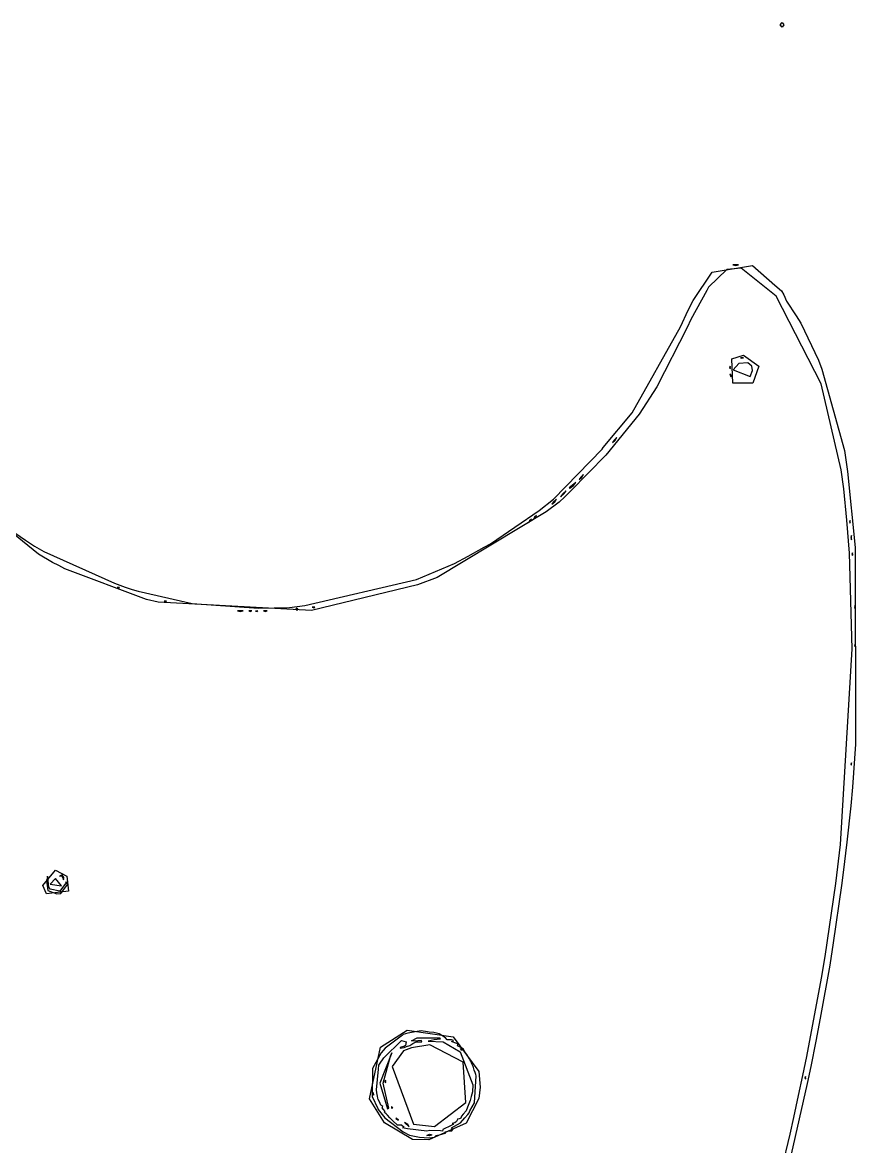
# Model space of a CAD drawing. Extents: x -52 to 387, y -106 to 391.
# Drawn here: x 197.1 to 387.4, y 134.2 to 391 of the extents above; entities that cross this region are included whole.
import ezdxf

# ---------------------------------------------------------------- set-up
doc = ezdxf.new("R2010")
doc.units = 0
doc.layers.add('Layer_1', color=7, linetype='CONTINUOUS')

msp = doc.modelspace()

# ---------------------------------------------------------------- linework, layer by layer
at = {"layer": 'Layer_1', "color": 7}
for p, q in [((370.154595, 390.521651), (370.577928, 391.039058)), ((370.577928, 390.004242), (370.154595, 390.521651)), ((370.577928, 391.039058), (371.001262, 390.521651)), ((371.001262, 390.521651), (370.577928, 390.004242)), ((350.267891, 327.539058), (354.626079, 333.974721)), ((357.93965, 334.59982), (353.785706, 330.538832)), ((354.626079, 333.974721), (363.815743, 335.558188)), ((361.227934, 334.912359), (357.93965, 334.59982)), ((360.629595, 335.640453), (359.359595, 335.640453)), ((359.359595, 335.640453), (359.994595, 335.518146)), ((359.994595, 335.518146), (360.629595, 335.640453)), ((369.217589, 328.526836), (361.227934, 334.912359)), ((363.815743, 335.558188), (368.970362, 331.049654)), ((353.383709, 329.819058), (349.7742, 323.164613)), ((353.785706, 330.538832), (353.383709, 329.819058)), ((368.970362, 331.049654), (370.452029, 329.711085)), ((370.452029, 329.711085), (371.001262, 328.857132)), ((371.001262, 328.857132), (371.636262, 327.346814)), ((349.145126, 325.28128), (350.267891, 327.539058)), ((379.533686, 308.489058), (369.217589, 328.526836)), ((371.636262, 327.346814), (373.803249, 324.01128)), ((347.418829, 321.47128), (349.145126, 325.28128)), ((373.803249, 324.01128), (374.863219, 322.315627)), ((336.303422, 301.855154), (347.418829, 321.47128)), ((348.894202, 321.330169), (342.012496, 307.783502)), ((349.7742, 323.164613), (348.894202, 321.330169)), ((374.863219, 322.315627), (378.885337, 313.904008)), ((359.102321, 314.234213), (361.74378, 315.062595)), ((359.321467, 308.655089), (359.102321, 314.234213)), ((362.798924, 313.296095), (360.682258, 313.137055)), ((361.758484, 314.461524), (361.052928, 314.461524)), ((361.052928, 314.461524), (361.405706, 314.319173)), ((361.405706, 314.319173), (361.758484, 314.461524)), ((361.74378, 315.062595), (365.296506, 312.49908)), ((363.66735, 312.503477), (362.798924, 313.296095)), ((378.885337, 313.904008), (379.693311, 311.850841)), ((358.754003, 312.504846), (358.605751, 312.134429)), ((358.605751, 312.134429), (358.77627, 311.963919)), ((359.147928, 310.323502), (358.682177, 310.798491)), ((358.682177, 310.798491), (358.906036, 310.081598)), ((358.77627, 311.963919), (358.753974, 312.504846)), ((358.753974, 312.504846), (358.754003, 312.504846)), ((360.682258, 313.137055), (359.430151, 311.696609)), ((359.430151, 311.696609), (363.281722, 310.198314)), ((363.281722, 310.198314), (363.837192, 311.53887)), ((363.837192, 311.53887), (363.66735, 312.503477)), ((365.296506, 312.49908), (363.89214, 308.637402)), ((379.693311, 311.850841), (384.815419, 293.249058)), ((358.906036, 310.081598), (359.147928, 310.323502)), ((363.89214, 308.637402), (359.321467, 308.655098)), ((359.321467, 308.655098), (359.321467, 308.655089)), ((384.118584, 288.874613), (379.533686, 308.489058)), ((342.012496, 307.783502), (337.925438, 301.52278)), ((329.735265, 293.954613), (336.303422, 301.855154)), ((337.925438, 301.52278), (330.339728, 292.222999)), ((332.195706, 295.647947), (331.825995, 295.083502)), ((331.825995, 295.083502), (332.477928, 295.647947)), ((332.84764, 296.212391), (332.195706, 295.647947)), ((332.477928, 295.647947), (332.84764, 296.212391)), ((318.361737, 282.127501), (329.514595, 293.54851)), ((329.514595, 293.54851), (329.735265, 293.954613)), ((384.815419, 293.249058), (385.508077, 288.45128)), ((330.339728, 292.222999), (322.229932, 283.935724)), ((325.22764, 287.745724), (324.575706, 287.18128)), ((324.857928, 287.18128), (325.22764, 287.745724)), ((384.684242, 284.500169), (384.118584, 288.874613)), ((385.508077, 288.45128), (387.267873, 271.094613)), ((200.680159, 269.537517), (180.214713, 286.262703)), ((322.741262, 285.349844), (321.918104, 284.714844)), ((322.086026, 284.64128), (322.909184, 285.27628)), ((323.446817, 285.91128), (322.741262, 285.349844)), ((322.909184, 285.27628), (323.446817, 285.91128)), ((324.575706, 287.18128), (324.205995, 286.616836)), ((324.205995, 286.616836), (324.857928, 287.18128)), ((320.981268, 282.644747), (319.636817, 281.467299)), ((320.483484, 283.37128), (319.961768, 282.665724)), ((319.961768, 282.665724), (320.765706, 283.37128)), ((321.287422, 284.076836), (320.483484, 283.37128)), ((320.765706, 283.37128), (321.287422, 284.076836)), ((322.229932, 283.935724), (320.981268, 282.644747)), ((321.918104, 284.714844), (322.086026, 284.64128)), ((385.382234, 277.303502), (384.684242, 284.500169)), ((315.064789, 279.552029), (318.361737, 282.127501)), ((319.636817, 281.467299), (316.673484, 279.24566)), ((318.366817, 281.536836), (317.997106, 280.972391)), ((317.997106, 280.972391), (318.64904, 281.536836)), ((319.018751, 282.10128), (318.366817, 281.536836)), ((318.64904, 281.536836), (319.018751, 282.10128)), ((316.673484, 279.24566), (291.786, 264.222547)), ((303.97021, 271.94128), (315.064789, 279.552029)), ((313.355934, 277.585724), (312.863484, 277.162391)), ((313.145706, 277.162391), (313.355934, 277.585724)), ((313.992373, 278.009058), (313.782146, 277.585724)), ((313.782146, 277.585724), (314.274595, 278.009058)), ((314.484822, 278.432391), (313.992373, 278.009058)), ((314.274595, 278.009058), (314.484822, 278.432391)), ((194.330159, 275.115027), (197.716826, 272.754012)), ((312.863484, 277.162391), (312.653257, 276.739058)), ((312.653257, 276.739058), (313.145706, 277.162391)), ((385.962906, 269.824613), (385.382234, 277.303502)), ((386.129558, 277.227068), (385.981307, 276.856651)), ((385.981307, 276.856651), (386.151826, 276.686141)), ((386.151826, 276.686141), (386.12953, 277.227068)), ((386.12953, 277.227068), (386.129558, 277.227068)), ((197.716826, 272.754012), (199.833492, 271.370833)), ((386.435798, 273.84628), (386.306737, 273.352391)), ((386.306737, 273.352391), (386.435798, 272.858502)), ((386.435798, 272.858502), (386.435798, 273.84628)), ((199.833492, 271.370833), (201.950159, 270.16501)), ((201.950159, 270.16501), (218.055029, 262.918263)), ((298.893484, 269.121296), (302.504235, 271.144824)), ((302.504235, 271.144824), (303.97021, 271.94128)), ((386.570897, 247.952391), (385.962906, 269.824613)), ((386.694003, 269.88929), (386.545751, 269.518874)), ((386.71627, 269.348363), (386.693974, 269.88929)), ((386.693974, 269.88929), (386.694003, 269.88929)), ((387.267873, 271.094613), (387.366849, 226.167949)), ((203.925715, 267.700705), (200.680159, 269.537517)), ((205.331368, 266.999738), (203.925715, 267.700705)), ((287.040151, 263.757146), (295.78904, 267.431233)), ((295.78904, 267.431233), (298.893484, 269.121296)), ((386.545751, 269.518874), (386.71627, 269.348363)), ((206.752094, 266.249137), (205.331368, 266.999738)), ((225.374604, 259.244015), (206.752094, 266.249137)), ((218.055029, 262.918263), (220.503194, 262.046623)), ((219.218631, 261.974066), (218.677704, 261.951799)), ((218.677704, 261.951799), (219.048121, 261.80357)), ((219.048121, 261.80357), (219.218631, 261.974077)), ((219.218631, 261.974077), (219.218631, 261.974066)), ((220.503194, 262.046623), (222.091512, 261.499058)), ((261.52775, 257.828416), (287.040151, 263.757146)), ((287.322373, 262.537726), (263.05127, 256.672688)), ((291.786, 264.222547), (287.322373, 262.537726)), ((222.091512, 261.499058), (223.454166, 261.093471)), ((223.454166, 261.093471), (235.816826, 258.281552)), ((228.055715, 258.569921), (225.374604, 259.244015)), ((263.05127, 256.672688), (228.055715, 258.569921)), ((229.943076, 258.869622), (229.40214, 258.847354)), ((229.40214, 258.847354), (229.772557, 258.699126)), ((229.772557, 258.699126), (229.943076, 258.869633)), ((229.943076, 258.869633), (229.943076, 258.869622)), ((235.816826, 258.281552), (250.974248, 257.208467)), ((250.974248, 257.208467), (258.058505, 257.373533)), ((258.058505, 257.373533), (261.52775, 257.828416)), ((259.647952, 257.265724), (259.523492, 256.983502)), ((259.523492, 256.983502), (259.822366, 256.70128)), ((259.946826, 256.983502), (259.647952, 257.265724)), ((259.822366, 256.70128), (259.946826, 256.983502)), ((263.809742, 257.458513), (263.268807, 257.436246)), ((263.268807, 257.436246), (263.639224, 257.288017)), ((263.639224, 257.288017), (263.809742, 257.458525)), ((263.809742, 257.458525), (263.809742, 257.458513)), ((387.273038, 257.906095), (387.142934, 257.406836)), ((387.142934, 257.406836), (387.283508, 257.059429)), ((387.273066, 257.906095), (387.273038, 257.906095)), ((387.283508, 257.059429), (387.273066, 257.906095)), ((247.458492, 256.618231), (246.188492, 256.618231)), ((246.188492, 256.618231), (246.823492, 256.495924)), ((246.823492, 256.495924), (247.458492, 256.618231)), ((249.434048, 256.605954), (248.728492, 256.605954)), ((248.728492, 256.605954), (249.08127, 256.463604)), ((249.08127, 256.463604), (249.434048, 256.605954)), ((250.82752, 256.611824), (250.286585, 256.589557)), ((250.286585, 256.589557), (250.657002, 256.441328)), ((250.657002, 256.441328), (250.82752, 256.611835)), ((250.82752, 256.611835), (250.82752, 256.611824)), ((252.956464, 256.614646), (252.109797, 256.604176)), ((252.109797, 256.604176), (252.609048, 256.474074)), ((252.609048, 256.474074), (252.956464, 256.614632)), ((252.956464, 256.614632), (252.956464, 256.614646)), ((383.951367, 203.220169), (386.570897, 247.952391)), ((387.258447, 249.004846), (387.110196, 248.634429)), ((387.110196, 248.634429), (387.280714, 248.463919)), ((387.280714, 248.463919), (387.258419, 249.004846)), ((387.258419, 249.004846), (387.258447, 249.004846)), ((387.366849, 226.167949), (386.660164, 216.343502)), ((386.41178, 221.911512), (386.263529, 221.541096)), ((386.263529, 221.541096), (386.434048, 221.370586)), ((386.434048, 221.370586), (386.411752, 221.911512)), ((386.411752, 221.911512), (386.41178, 221.911512)), ((386.660164, 216.343502), (386.26161, 212.110169)), ((386.26161, 212.110169), (385.378424, 203.784613)), ((382.860296, 194.330169), (383.951367, 203.220169)), ((385.378424, 203.784613), (384.556141, 196.870169)), ((201.667937, 193.889809), (204.573993, 197.414776)), ((202.678939, 195.421477), (202.519207, 195.038569)), ((202.800932, 196.030149), (202.678939, 195.421477)), ((202.891466, 194.958339), (202.800932, 196.030149)), ((204.578478, 195.459058), (203.40896, 194.212415)), ((204.573993, 197.414776), (207.159823, 196.039228)), ((205.980199, 193.787947), (204.578478, 195.459058)), ((206.112937, 196.288884), (205.496558, 195.993372)), ((205.496558, 195.993372), (205.932227, 196.063928)), ((205.932227, 196.063928), (206.179172, 195.811836)), ((206.527177, 195.72444), (206.112937, 196.288884)), ((206.179172, 195.811836), (206.456621, 195.176836)), ((206.456621, 195.176836), (206.527177, 195.72444)), ((207.159823, 196.039228), (207.586239, 192.621203)), ((384.556141, 196.870169), (384.132018, 193.906836)), ((202.536258, 191.956367), (201.667937, 193.889809)), ((202.519207, 195.038569), (202.867381, 192.721951)), ((207.586239, 192.621203), (202.536258, 191.956367)), ((202.867381, 192.721951), (204.913492, 191.943111)), ((203.047092, 193.483502), (202.891466, 194.958339)), ((203.36127, 193.070098), (203.047092, 193.483502)), ((205.580228, 192.617032), (203.36127, 193.070098)), ((203.40896, 194.212415), (205.980199, 193.787947)), ((206.885359, 194.336135), (205.580228, 192.617032)), ((205.819719, 192.068539), (207.312381, 194.117819)), ((207.025556, 194.750657), (206.885359, 194.336135)), ((207.312381, 194.117819), (207.025556, 194.750657)), ((380.410918, 177.679058), (382.860296, 194.330169)), ((384.132018, 193.906836), (382.25699, 180.783502)), ((204.913492, 191.943111), (205.819719, 192.068539)), ((382.25699, 180.783502), (381.466711, 175.703502)), ((379.601222, 172.740169), (380.410918, 177.679058)), ((381.466711, 175.703502), (379.32456, 163.567947)), ((376.229767, 154.819058), (379.601222, 172.740169)), ((379.32456, 163.567947), (378.329867, 158.346836)), ((278.870221, 156.934979), (284.904152, 160.863208)), ((283.550586, 159.4521), (279.899739, 156.716401)), ((283.794595, 159.600179), (283.550586, 159.4521)), ((284.006262, 159.853485), (283.794595, 159.600179)), ((285.056213, 160.152361), (284.006262, 159.853485)), ((284.904152, 160.863208), (295.413599, 159.299677)), ((286.397164, 160.365365), (285.056213, 160.152361)), ((286.755022, 160.468224), (286.397164, 160.365365)), ((288.1468, 160.666556), (286.755022, 160.468224)), ((289.560847, 160.432249), (288.1468, 160.666556)), ((289.998884, 160.380523), (289.560847, 160.432249)), ((291.057612, 160.310812), (289.998884, 160.380523)), ((292.239502, 159.980586), (291.057612, 160.310812)), ((293.68369, 159.059382), (292.239502, 159.980586)), ((295.413599, 159.299677), (301.303126, 151.354196)), ((276.33849, 145.135646), (278.870221, 156.934979)), ((279.899739, 156.716401), (278.987287, 155.660625)), ((279.622202, 154.537005), (283.618488, 158.453716)), ((284.291645, 157.150772), (283.328138, 156.900941)), ((283.328138, 156.900941), (283.371262, 156.741079)), ((283.371262, 156.741079), (284.262632, 156.882861)), ((283.618488, 158.453716), (284.691582, 158.181578)), ((285.911262, 156.801723), (284.091493, 156.115056)), ((284.262632, 156.882861), (284.773172, 157.062106)), ((284.536896, 157.299786), (284.291645, 157.150772)), ((284.691582, 158.181578), (284.536896, 157.299786)), ((284.773172, 157.062106), (285.513441, 157.359227)), ((285.513441, 157.359227), (286.234688, 157.788171)), ((285.890462, 158.366532), (287.249306, 159.072087)), ((286.514625, 158.338338), (285.890462, 158.366532)), ((290.144595, 157.48128), (285.911262, 156.801723)), ((286.234688, 157.788171), (287.001938, 158.167613)), ((288.18078, 158.503706), (286.514625, 158.338338)), ((287.001938, 158.167613), (288.310151, 158.186268)), ((287.249306, 159.072087), (292.402373, 159.052558)), ((288.310151, 158.186268), (288.18078, 158.503706)), ((291.132373, 158.5841), (289.744771, 158.31622)), ((289.744771, 158.31622), (293.184157, 158.174355)), ((297.757398, 153.549058), (290.144595, 157.48128)), ((292.48958, 158.755993), (291.132373, 158.5841)), ((292.402373, 159.052558), (292.48958, 158.755993)), ((293.184157, 158.174355), (297.027233, 155.886222)), ((294.081877, 158.657749), (293.68369, 159.059382)), ((295.076965, 158.625028), (294.081877, 158.657749)), ((295.530919, 158.448944), (295.076965, 158.625028)), ((295.083484, 158.269416), (295.40931, 158.319886)), ((295.79618, 157.929432), (295.083484, 158.269416)), ((295.40931, 158.319886), (295.530919, 158.448944)), ((296.5277, 157.731696), (295.79618, 157.929432)), ((296.456015, 157.275229), (296.494595, 157.500169)), ((297.05331, 156.932177), (296.456015, 157.275229)), ((296.494595, 157.500169), (296.5277, 157.731696)), ((297.770606, 156.505736), (297.05331, 156.932177)), ((297.349446, 156.219145), (297.097563, 156.644976)), ((297.097563, 156.644976), (297.617811, 156.378101)), ((378.329867, 158.346836), (377.180941, 152.56128)), ((278.987287, 155.660625), (277.046219, 152.092808)), ((278.587039, 153.059659), (279.622202, 154.537005)), ((281.403702, 155.669868), (278.683813, 148.743417)), ((279.483687, 148.734011), (281.135957, 154.857369)), ((281.135957, 154.857369), (281.403702, 155.669868)), ((284.091493, 156.115056), (281.509563, 152.56128)), ((297.027233, 155.886222), (299.944621, 148.328113)), ((297.617811, 156.378101), (297.349446, 156.219145)), ((298.049357, 155.947947), (297.770606, 156.505736)), ((298.585946, 155.241144), (298.049357, 155.947947)), ((299.174944, 154.253366), (298.585946, 155.241144)), ((299.316817, 153.972391), (299.174944, 154.253366)), ((375.342856, 150.444613), (376.229767, 154.819058)), ((277.032954, 151.714613), (276.907168, 145.704437)), ((277.046219, 152.092808), (277.032954, 151.714613)), ((277.958163, 147.199227), (278.387593, 151.926449)), ((278.387593, 151.926449), (278.483238, 152.847992)), ((278.483238, 152.847992), (278.587039, 153.059659)), ((281.509563, 152.56128), (286.420447, 139.354606)), ((298.309002, 144.320024), (297.757398, 153.549058)), ((299.477684, 153.722148), (299.316817, 153.972391)), ((299.740151, 153.125724), (299.477684, 153.722148)), ((300.002617, 152.529301), (299.740151, 153.125724)), ((300.120417, 152.279058), (300.002617, 152.529301)), ((300.245244, 151.714613), (300.120417, 152.279058)), ((300.442997, 151.150169), (300.245244, 151.714613)), ((377.180941, 152.56128), (376.328009, 148.610169)), ((280.014011, 149.380401), (279.86576, 149.009985)), ((279.86576, 149.009985), (280.036278, 148.839474)), ((280.036278, 148.839474), (280.013983, 149.380401)), ((280.013983, 149.380401), (280.014011, 149.380401)), ((300.332055, 144.197145), (300.684128, 150.41754)), ((300.620232, 150.712177), (300.442997, 151.150169)), ((300.684128, 150.41754), (300.620232, 150.712177)), ((301.303126, 151.354196), (301.629487, 147.809431)), ((374.376668, 145.929058), (375.342856, 150.444613)), ((375.969558, 150.227153), (375.821307, 149.856736)), ((375.821307, 149.856736), (375.991826, 149.686226)), ((375.991826, 149.686226), (375.96953, 150.227153)), ((375.96953, 150.227153), (375.969558, 150.227153)), ((277.043538, 146.187762), (277.191789, 146.558179)), ((277.191789, 146.558179), (277.214084, 146.017252)), ((278.034279, 146.493672), (277.958163, 147.199227)), ((278.135935, 145.788116), (278.034279, 146.493672)), ((278.683813, 148.743417), (280.477251, 142.895169)), ((280.750103, 143.03628), (279.483687, 148.734011)), ((299.886031, 146.716421), (299.590037, 145.641442)), ((299.944621, 148.328113), (299.886031, 146.716421)), ((301.629487, 147.809431), (301.292147, 145.206512)), ((376.328009, 148.610169), (370.86413, 124.62128)), ((279.788572, 139.627205), (276.33849, 145.135646)), ((276.907168, 145.704437), (278.23556, 142.965724)), ((277.043566, 146.187762), (277.043538, 146.187762)), ((277.214084, 146.017252), (277.043566, 146.187762)), ((278.234459, 145.318498), (278.135935, 145.788116)), ((278.323359, 145.015166), (278.234459, 145.318498)), ((278.582975, 144.426478), (278.323359, 145.015166)), ((278.899487, 143.733087), (278.582975, 144.426478)), ((291.18464, 138.853831), (298.309002, 144.320024)), ((301.292147, 145.206512), (298.385738, 139.573498)), ((299.316817, 144.756704), (298.733154, 143.221133)), ((299.218745, 142.40128), (300.332055, 144.197145)), ((299.590037, 145.641442), (299.316817, 144.756704)), ((373.263301, 140.849058), (374.376668, 145.929058)), ((278.23556, 142.965724), (278.293669, 142.687623)), ((278.293669, 142.687623), (279.810106, 140.782623)), ((279.390159, 143.365633), (278.899487, 143.733087)), ((279.205247, 143.116826), (279.390159, 143.365633)), ((279.56127, 142.683672), (279.205247, 143.116826)), ((279.917294, 142.250517), (279.56127, 142.683672)), ((279.735176, 141.9944), (279.917294, 142.250517)), ((280.155292, 141.714182), (279.735176, 141.9944)), ((280.407937, 141.403907), (280.155292, 141.714182)), ((280.96304, 140.792331), (280.407937, 141.403907)), ((280.477251, 142.895169), (280.750103, 143.03628)), ((281.634221, 143.118999), (281.332582, 143.420018)), ((281.332582, 143.420018), (281.384115, 142.984492)), ((281.384115, 142.984492), (281.634221, 143.118999)), ((297.764595, 141.674075), (297.341262, 141.159556)), ((298.380376, 142.400035), (297.764595, 141.674075)), ((298.103121, 140.77774), (298.778789, 141.554613)), ((298.733154, 143.221133), (298.380376, 142.400035)), ((298.778789, 141.554613), (299.136647, 141.977947)), ((299.136647, 141.977947), (299.218745, 142.40128)), ((286.193484, 135.887902), (279.788572, 139.627205)), ((279.810106, 140.782623), (283.993562, 137.567914)), ((281.688577, 140.110115), (280.96304, 140.792331)), ((282.756271, 139.109186), (281.688577, 140.110115)), ((282.45404, 140.743958), (282.347472, 140.637391)), ((282.347472, 140.637391), (282.947928, 140.250069)), ((282.947928, 140.250069), (282.45404, 140.743958)), ((283.230151, 139.161566), (282.756271, 139.109186)), ((283.653484, 139.149431), (283.230151, 139.161566)), ((284.226536, 138.561336), (283.653484, 139.149431)), ((285.064595, 139.296836), (284.35904, 139.74032)), ((284.35904, 139.74032), (285.410712, 138.732391)), ((285.410712, 138.732391), (285.064595, 139.296836)), ((286.420447, 139.354606), (291.18464, 138.853831)), ((298.385738, 139.573498), (289.862373, 135.759547)), ((294.991649, 139.073482), (293.112557, 138.165263)), ((295.529141, 139.333127), (294.991649, 139.073482)), ((295.091668, 138.505372), (297.150621, 139.659124)), ((295.798071, 139.677805), (295.190023, 139.523288)), ((295.190023, 139.523288), (295.365706, 139.438113)), ((295.365706, 139.438113), (295.529141, 139.333127)), ((296.212373, 139.955709), (295.798071, 139.677805)), ((296.538198, 140.593954), (296.212373, 139.955709)), ((296.662658, 140.469494), (296.538198, 140.593954)), ((297.226962, 140.756627), (296.662658, 140.469494)), ((297.150621, 139.659124), (298.103121, 140.77774)), ((297.341262, 141.159556), (297.226962, 140.756627)), ((372.407632, 137.039058), (373.263301, 140.849058)), ((283.897917, 138.535654), (284.226536, 138.561336)), ((285.018198, 138.274881), (283.897917, 138.535654)), ((283.993562, 137.567914), (285.493262, 136.85471)), ((289.397496, 137.733353), (285.018198, 138.274881)), ((285.493262, 136.85471), (287.75104, 136.403042)), ((287.75104, 136.403042), (289.89751, 136.246775)), ((290.14451, 137.885863), (289.397496, 137.733519)), ((289.397496, 137.733519), (289.397496, 137.733353)), ((289.43904, 136.783252), (290.003484, 137.039058)), ((290.003484, 136.675076), (289.43904, 136.783252)), ((289.89751, 136.246775), (291.154302, 136.380238)), ((290.003484, 137.039058), (290.567928, 136.930854)), ((290.567928, 136.930854), (290.003484, 136.675076)), ((292.543484, 137.851799), (290.14451, 137.885863)), ((291.154302, 136.380238), (291.154443, 136.380238)), ((291.154443, 136.380238), (291.542498, 136.78376)), ((291.542498, 136.78376), (292.543484, 137.023536)), ((292.990468, 137.792899), (292.543484, 137.851799)), ((292.543484, 137.023536), (293.672373, 137.32128)), ((293.112557, 138.165263), (292.990468, 137.792899)), ((293.601817, 137.634462), (294.236817, 137.744613)), ((293.672373, 137.32128), (293.601817, 137.634462)), ((294.236817, 137.744613), (295.15404, 137.854765)), ((295.373891, 138.156912), (295.091668, 138.505372)), ((295.15404, 137.854765), (295.373891, 138.156912)), ((370.563084, 129.164268), (372.407632, 137.039058)), ((289.862373, 135.759547), (286.193484, 135.887902))]:
    msp.add_line(p, q, dxfattribs=at)

doc.saveas('drawing.dxf')
